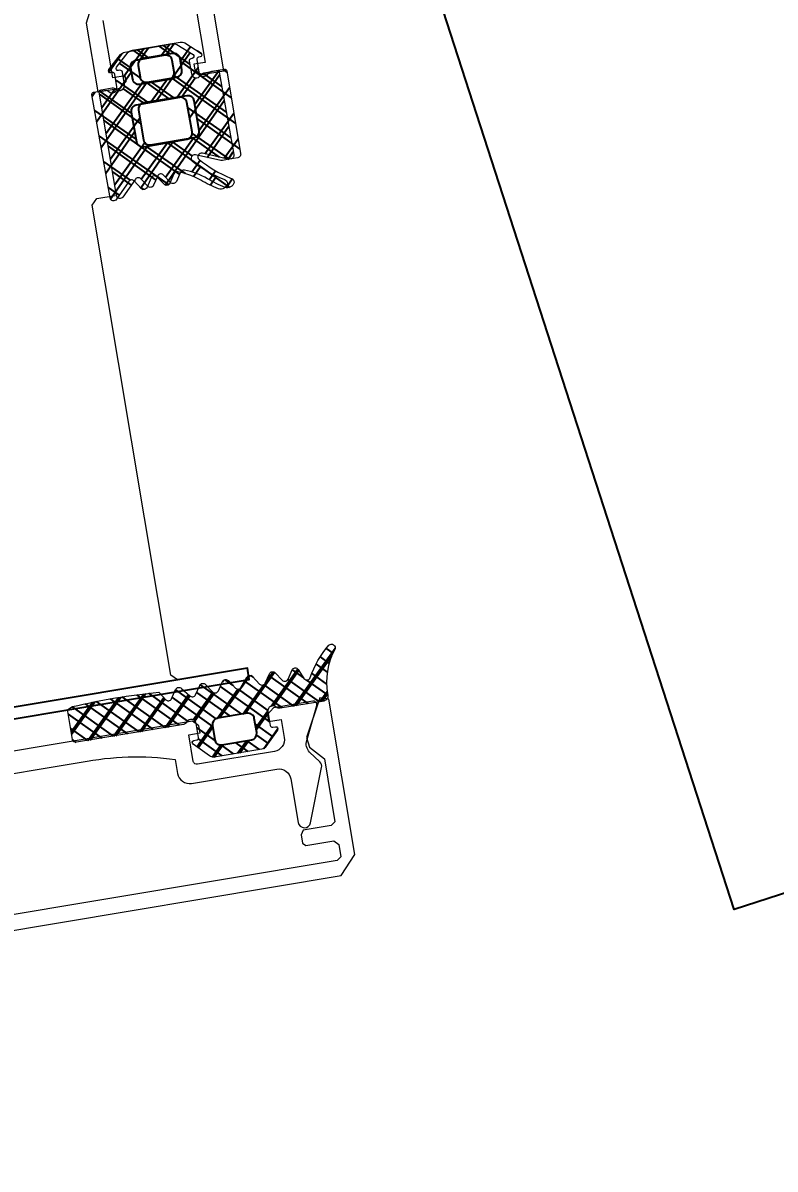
# Model space of a CAD drawing. Header units: millimetres. Extents: x -222892 to 671268, y 0 to 135099.
# Drawn here: x -59583.5 to -59518.9, y 106262.9 to 106361.4 of the extents above; entities that cross this region are included whole.
import ezdxf
from ezdxf import colors
from ezdxf.entities.mleader import LeaderData, LeaderLine
from ezdxf.math import Vec2, Vec3

# ---------------------------------------------------------------- set-up
doc = ezdxf.new("R2010")
doc.units = ezdxf.units.MM
for name, color, linetype in [('_TEXT', 7, 'Continuous'), ('АР_Колонны', 250, 'Continuous'), ('АР_новое окно', 155, 'Continuous'), ('АР_Сущ Несущая стена', 216, 'Continuous')]:
    doc.layers.add(name, color=color, linetype=linetype)
doc.layers.add('АР_Окна', color=4, linetype='Continuous', lineweight=5)
doc.styles.add('ISOCPEUR', font='isocpeur.ttf', dxfattribs={"width": 0.85})

# ---------------------------------------------------------------- blocks, each defined once
blk = doc.blocks.new('стойка витр.')
h = blk.add_hatch()
h.set_pattern_fill('ANSI37', scale=0.5, angle=-69.23283665521843)
h.set_pattern_definition([(335.7671633447816, (-69115.31625940584, 318510.9409690977), (0.6515825639889636, 1.447617495164233), []), (65.76716334478155, (-69115.31625940584, 318510.9409690977), (-1.447617495164233, 0.6515825639889636), [])])
edge = h.paths.add_edge_path()
edge.add_line((-7.614656875375658, -25.62993601259222), (-7.273265914729564, -26.53020796886267))
edge.add_arc((-7.672138333263274, -26.68151659366696), 0.4266069692434679, -30.765631391378577, 20.77378547182468, ccw=False)
edge.add_arc((-6.938850257283542, -27.11794408495156), 0.4267278803339729, 149.2463648056786, 290.7703475873838)
edge.add_line((-6.787522688187892, -27.51693863464607), (-5.761497533734655, -27.12786096686614))
edge.add_arc((-5.826270069284272, -26.95688741173914), 0.1828317202082013, 290.7489596719217, 380.7853669983573)
edge.add_line((-5.655337706935825, -26.89200624793739), (-5.698566115868744, -26.77800989551906))
edge.add_arc((-5.527559815348082, -26.71316091253391), 0.1828894349380834, 65.75635340077491, 200.7677215485159, ccw=False)
edge.add_line((-5.452462167653721, -26.54640093915077), (-3.994188920449233, -27.29736676610628))
edge.add_arc((-4.339684557994865, -27.83227055815794), 0.6367804192296694, 19.809448943918426, 57.14148607166612, ccw=False)
edge.add_line((-3.740585688123247, -27.61647007986176), (-2.270775810728082, -31.49246202532231))
edge.add_arc((-2.862326952422118, -31.72816639327794), 0.6367804192285443, -15.60715938413449, 21.72487774361298, ccw=False)
edge.add_line((-2.249025291763246, -31.89948590572749), (-2.842686385673005, -33.42856309223862))
edge.add_arc((-3.009474684396633, -33.35352837480535), 0.1828894349365558, 200.7666051236535, 335.7779732896313, ccw=False)
edge.add_line((-3.180482248484623, -33.41837402567035), (-3.223710657359334, -33.30437767335388))
edge.add_arc((-3.394684212462365, -33.36915020895407), 0.1828317202037067, 20.74895968940122, 110.7853670142414)
edge.add_line((-3.459565376309911, -33.19821784662781), (-4.485590530792251, -33.58729551440774))
edge.add_arc((-4.334307311281267, -33.98630688185023), 0.4267278803335083, 110.7639791032461, 252.2879618854569)
edge.add_arc((-4.593835025358378, -34.79921876089735), 0.4266069692128739, 20.760541213745626, 72.2999580801698, ccw=False)
edge.add_line((-4.194927641627146, -34.64800234186259), (-3.805871961842058, -35.67396951244882))
edge.add_arc((-3.976804324152614, -35.73885067632053), 0.1828317201976034, -69.25104032001241, 20.78536702306718, ccw=False)
edge.add_line((-3.912031788582681, -35.9098242314285), (-10.63804850899032, -38.46038830642647))
edge.add_arc((-10.76198657700206, -38.18099989774544), 0.3056444463879536, 200.8460379983515, 293.92230867425997, ccw=False)
edge.add_line((-11.04762355046114, -38.2897659172595), (-11.3069940036512, -37.6057878035499))
edge.add_arc((-11.02280217192234, -37.49789568213767), 0.3039830703908278, 175.7219656777917, 200.7890354028728, ccw=False)
edge.add_line((-11.32593828623067, -37.47521963119652), (-11.26283276302274, -35.23454482450325))
edge.add_arc((-11.5667631736687, -35.21197449929495), 0.3047673113958011, 355.7529257944983, 510.3971654946409)
edge.add_arc((-3.085478140807247, -39.81161386289363), 9.95296756819478, 151.493160172311, 169.5799937381118)
edge.add_arc((-13.27454869620142, -38.00608067109534), 0.4002801790508524, 282.30928711923883, 359.2250395672268, ccw=False)
edge.add_arc((-13.15914824141406, -37.79549114656839), 0.6024183835459826, 172.8865217206561, 267.13931994465963, ccw=False)
edge.add_arc((-2.924576102079248, -39.73891867786803), 11.01872594919693, 160.6453850739864, 169.4469810176308, ccw=False)
edge.add_arc((-19.07760885644255, -34.09585671602533), 6.091684827120307, 340.9199566399376, 360.7754221413588)
edge.add_arc((-13.29124725463213, -34.01305259408502), 0.3047655738143686, 359.9316076928689, 436.4302022680961)
edge.add_line((-13.21974018984474, -33.71679460741143), (-14.0766899229202, -33.52020163946145))
edge.add_arc((-14.00514734915965, -33.22393144415915), 0.3047857747414494, 145.1100748207506, 256.424251871352, ccw=False)
edge.add_line((-14.2551486332959, -33.04959347808472), (-13.74402617113083, -32.33421562775766))
edge.add_arc((-13.99402745527389, -32.1598776616858), 0.3047857747455562, 325.1100748218798, 436.4242518702226)
edge.add_line((-13.92248488150653, -31.86360746638093), (-14.7794566025841, -31.6669565144839))
edge.add_arc((-14.7079140287954, -31.37068631918638), 0.3047857747434108, 145.1100748199116, 256.4242518659954, ccw=False)
edge.add_line((-14.95791531293071, -31.19634835310717), (-14.44679285076563, -30.48097050278011))
edge.add_arc((-14.69684457899481, -30.30662212908397), 0.3048331054870662, 325.1138936033488, 425.7589859189499)
edge.add_line((-14.57168746687239, -30.0286672415823), (-16.28069433249766, -29.27720980550657))
edge.add_arc((-16.15556139849932, -28.99925320327871), 0.3048247429148342, 110.79403674408451, 245.7632621299588, ccw=False)
edge.add_line((-16.26377712844987, -28.71428394233226), (-7.850470401957864, -25.52388481301023))
edge.add_arc((-7.785589238115906, -25.69481717533219), 0.1828317201977073, 20.785366643697614, 110.7853670130821, ccw=False)
edge = h.paths.add_edge_path(flags=16)
edge.add_line((-3.343847721320344, -31.0696095920357), (-4.256775251385989, -28.66215553430811))
edge.add_arc((-4.763091039367282, -28.8541548874382), 0.5414973949720253, 20.7671633452251, 110.7671633452251)
edge.add_line((-4.955090392497368, -28.34783909945691), (-5.880512773175724, -28.69876731990371))
edge.add_arc((-5.68851342006019, -29.20508310789228), 0.5414973949736688, 110.7671633435124, 200.7671633435124)
edge.add_line((-6.194829208048759, -29.39708246100781), (-5.281901677954011, -31.8045365187354))
edge.add_arc((-4.775585889972717, -31.61253716560532), 0.5414973949720253, 200.7671633452251, 290.7671633452251)
edge.add_line((-4.583586536842631, -32.11885295358661), (-3.658164156164275, -31.76792473313981))
edge.add_arc((-3.850163509294362, -31.26160894516579), 0.541497394965222, 290.7671633454981, 380.7671633454981)
edge = h.paths.add_edge_path(flags=16)
edge.add_line((-6.665125275787432, -32.97088079506648), (-8.003619441966293, -29.4411776089255))
edge.add_arc((-8.509935229947587, -29.63317696205559), 0.5414973949720253, 20.7671633452251, 110.7671633452251)
edge.add_line((-8.701934583077673, -29.12686117407429), (-11.1093675273587, -30.03978069775621))
edge.add_arc((-10.91736817424317, -30.54609648574478), 0.5414973949736688, 110.7671633435124, 200.7671633435124)
edge.add_line((-11.42368396223173, -30.73809583886032), (-10.08518979602377, -34.2677990250013))
edge.add_arc((-9.578874008042476, -34.07579967187121), 0.5414973949720253, 200.7671633452251, 290.7671633452251)
edge.add_line((-9.38687465491239, -34.5821154598525), (-6.979441710631363, -33.66919593617058))
edge.add_arc((-7.171441063761449, -33.16288014819656), 0.541497394965222, 290.7671633454981, 380.7671633454981)
h = blk.add_hatch()
h.set_pattern_fill('ANSI37', scale=0.5, angle=-69.23283665521843)
h.set_pattern_definition([(335.7671633447816, (-69115.91679156918, 318510.7132420751), (0.6515825639889636, 1.447617495164233), []), (65.76716334478155, (-69115.91679156918, 318510.7132420751), (-1.447617495164233, 0.6515825639889636), [])])
edge = h.paths.add_edge_path()
edge.add_arc((-61.4231846681505, -46.18171078326122), 0.5487303657935584, 155.7657062155241, 200.7671633447816)
edge.add_line((-61.92355794899049, -45.95647403381008), (-61.2158101547102, -44.38418138318229))
edge.add_arc((-61.04906058835331, -44.45924160668073), 0.1828645893715156, 20.76716334478156, 155.7657062155241)
edge.add_line((-60.87807688978501, -44.39440310015198), (-60.79158864807687, -44.62247867199039))
edge.add_arc((-60.62063568932354, -44.55765182228788), 0.1828317201998032, 200.7671633447816, 290.7671633447816)
edge.add_line((-60.55580883962102, -44.72860478100483), (-59.41573388126562, -44.29627843504568))
edge.add_arc((-59.56703588945675, -43.89728440591716), 0.4267183308264255, -69.23283665521843, 72.29363907948373)
edge.add_arc((-59.30747769982554, -43.08429274379887), 0.4267017864716978, 200.7671633447816, 252.293639079486)
edge.add_line((-59.70645626049372, -43.23558888620755), (-63.00984306025202, -34.52432573194528))
edge.add_arc((-62.72490235927398, -34.41627373836673), 0.3047399585219917, 110.7671633447816, 200.7671633447816)
edge.add_line((-62.83295435277978, -34.13133303751965), (-60.55276270053582, -33.26666451912024))
edge.add_arc((-60.44481104638544, -33.55134061801073), 0.3044569814295733, 76.40287424864536, 110.7671633447816)
edge.add_line((-60.3732352333609, -33.25541671472456), (-60.07017099490622, -33.59351893464918))
edge.add_arc((-108.2133039044274, -55.86215009907028), 53.04387976268197, 16.71140087810911, 24.82292581145404)
edge.add_line((-57.40971669906867, -40.60932389061054), (-57.92081016927841, -41.32469074693654))
edge.add_arc((-57.67080742027611, -41.49902445886983), 0.304784542952794, 145.110888314415, 256.4234383751481)
edge.add_line((-57.74235391136608, -41.79529244099831), (-56.88543317024596, -41.99189640294935))
edge.add_arc((-56.95697966133594, -42.28816438507783), 0.304784542952794, -34.8891116855724, 76.4234383751481)
edge.add_line((-56.70697691233363, -42.46249809701112), (-57.17481998566655, -43.29191928954242))
edge.add_arc((-56.92481723669334, -43.46625300146843), 0.304784542952794, 145.1108883144276, 256.4234383751481)
edge.add_line((-56.99636372778332, -43.76252098359691), (-56.1394429866632, -43.95912494554796))
edge.add_arc((-56.21098947775317, -44.25539292764006), 0.3047845429175452, -34.88911168634446, 76.4234383742182)
edge.add_line((-55.96098672877997, -44.42972663955879), (-56.47208019898972, -45.14509349588479))
edge.add_arc((-56.22207744998741, -45.31942720781808), 0.304784542952794, 145.110888314415, 256.4234383752311)
edge.add_line((-56.29362394107739, -45.61569518994656), (-55.43668121195515, -45.81235713578644))
edge.add_arc((-55.50822770304512, -46.10862511790765), 0.3047845429466369, -34.88911168643649, 76.42343837776687)
edge.add_line((-55.25822495407192, -46.28295882984094), (-55.76931842428166, -46.99832568616694))
edge.add_arc((-55.51931567527936, -47.17265939811477), 0.3047845429466368, 145.1108883110316, 256.4234383751786)
edge.add_line((-55.59086216636933, -47.46892738023598), (-54.69071301640361, -47.77952769444528))
edge.add_arc((-54.76225950749358, -48.07579567657376), 0.304784542952794, -34.88911168566796, 76.42343837513553)
edge.add_line((-54.51225675849128, -48.25012938850705), (-55.0233282406989, -48.96555422872189))
edge.add_arc((-54.7733254917257, -49.13988794066245), 0.3047845429466368, 145.1108883109486, 256.4234383751578)
edge.add_line((-54.84487198281568, -49.43615592278366), (-53.98795124169555, -49.6327598847347))
edge.add_arc((-54.05949773284374, -49.92902786688501), 0.3047845429818857, -34.88911169317796, 76.42343837111807)
edge.add_line((-53.80949498384143, -50.10336157886923), (-54.32058845405118, -50.81872843519523))
edge.add_arc((-54.07058570504887, -50.99306214712851), 0.3047845429527939, 145.110888314415, 256.4234383750821)
edge.add_line((-54.14213219613885, -51.289330129257), (-53.29055360303028, -51.47184183257195))
edge.add_arc((-53.362076024001, -51.76811134383752), 0.3047803799531579, -43.67508993618791, 76.42790436632716)
edge.add_line((-53.141638296569, -51.97858292939782), (-53.80995652789716, -52.62318184232572))
edge.add_arc((-53.58948976171087, -52.83365406201483), 0.304801821276656, 136.3285933989482, 262.747126980386)
edge.add_arc((-54.63612651554286, -61.05759711530845), 7.985474883734515, 59.5860415328172, 82.74712698038475)
edge.add_arc((-50.74783774605021, -54.43386708250182), 0.3048115604497932, 253.2910110232634, 419.5860415328165)
edge.add_arc((-52.57053616183111, -60.50577614369104), 6.03477116777137, 73.29101102326332, 110.7671633447816)
edge.add_line((-54.71029190413537, -54.86308986830409), (-54.82445022999309, -54.90637969896488))
edge.add_arc((-54.97574411131791, -54.50740710097307), 0.4266954176128115, 200.7671633447816, 290.7671633447816)
edge.add_line((-55.37471671431558, -54.65870098416781), (-56.71485841512913, -51.12465313347639))
edge.add_arc((-56.31587985443184, -50.97335699107498), 0.4267017864716978, 149.2366398299847, 200.7671633447816)
edge.add_arc((-57.04912318740389, -50.53689152278093), 0.4266140358978636, -30.76336017001563, 40.01429570365114)
edge.add_arc((-57.04924751253566, -50.53686138928606), 0.4266898917694475, 40.00046259028549, 110.7671633447816)
edge.add_line((-57.20053943697712, -50.13789395169442), (-58.34061702035251, -50.57022129308461))
edge.add_arc((-58.27579017065, -50.74117425180884), 0.1828317201998032, 110.7671633447816, 200.7671633447816)
edge.add_line((-58.44674312937423, -50.80600110151136), (-58.36025488766609, -51.03407667334977))
edge.add_arc((-58.5312385862635, -51.09891517987853), 0.1828645893715156, 245.768620474039, 380.7671633447816)
edge.add_line((-58.60629032819998, -51.26566856380668), (-60.17861897521652, -50.55800074261788))
edge.add_arc((-59.95340767674497, -50.05761600615369), 0.5487303657759914, 200.7671633447816, 245.768620474038)
edge.add_line((-60.46648650063435, -50.25217996134597), (-61.93626349206897, -46.37627473846078))
edge = h.paths.add_edge_path(flags=16)
edge.add_arc((-59.3589242202288, -49.0410722918532), 0.5414973949664272, 200.7671633447816, 290.7671633447816)
edge.add_line((-60.77816753828665, -46.82561758724478), (-59.8652400081919, -49.23307164497237))
edge.add_arc((-60.27185175029445, -46.63361823412561), 0.5414973949664272, 110.7671633447816, 200.7671633447816)
edge.add_line((-59.31039323387085, -45.68990118378861), (-60.46385110344272, -46.12730244614795))
edge.add_arc((-59.11839388072258, -46.19621697176626), 0.5414973949664272, 20.76716334478156, 110.7671633447816)
edge.add_line((-57.69915056266473, -48.4116716763674), (-58.61207809275948, -46.00421761863981))
edge.add_arc((-58.20546635065693, -48.60367102949385), 0.5414973949664272, -69.23283665521843, 20.76716334478156)
edge.add_line((-59.16692486710963, -49.54738807983085), (-58.01346699753776, -49.10998681747151))
at = {"lineweight": 0, "ltscale": 100, "transparency": 33554687}
for points in [[(-0.902061547501944, -23.41060979175381), (-2.258247086545452, -23.27287612311193), (-7.844300284108613, -25.39115610946465), (-7.152623754285742, -27.21515572990756), (-6.480474312818842, -27.61228183979256), (-6.024430919787847, -27.43934621633525), (-6.413508587575052, -26.41332106186019), (-1.739484192192322, -24.64089033441996)], [(1.113700732850702, -32.16493950470613), (-3.560323662532028, -33.93737023214635), (-3.906150933442404, -33.02539941386931), (-4.3621943264734, -33.19833503732661), (-4.645266100153094, -33.82723408192396), (-3.953589570330223, -35.65123370236688), (88.61521743849153, -0.5483364844694734)], [(-91.4479567084054, -1.960141251613095), (-69.79711318280897, -59.05493725829001), (-67.79633972485317, -59.86096016635565), (-55.14222276612418, -55.06240889040782), (-55.17360051473952, -54.29197395897063), (-58.74284135404741, -53.81994964957266), (-59.49761640312499, -54.23655585793313), (-60.24856024209294, -55.69488708899735), (-65.37859903858043, -57.64024244590109), (-65.73629895772319, -57.38465222291416), (-66.6008891230158, -55.10466719327087), (-67.02936398953898, -55.00637070929224), (-67.71337109521846, -55.26575215648336), (-67.85490698204376, -55.58020167878567), (-66.99031681675115, -57.86018670842168), (-67.20262765098596, -58.33192996972502), (-68.22862381348386, -58.72099664351117), (-68.58632373265573, -58.46540642052423), (-90.15068845250062, -1.598661102303595)], [(-56.0608929025766, -41.98018508909445), (-55.7778211288678, -41.3512860444971), (-17.47126860445132, -26.8251079561378), (-16.84236955983215, -27.10817972981749), (-16.28037825660431, -28.59019029343472)]]:
    blk.add_lwpolyline(points, dxfattribs=at)
blk.add_lwpolyline([(-68.06674346281216, -26.13747383952432), (-64.60831683766446, -35.257587909633, -0.08279896819570452), (-62.79196445917478, -43.13942544953898), (-63.93198596592993, -43.57173152618634, 0.4143260923033303), (-64.53356650879141, -44.90831919242919), (-61.89652362803463, -51.86238660132221, -0.4143260923197836), (-62.49810417322442, -53.19897426147509), (-66.03213605380733, -54.539109906269, 0.8270430078467679), (-65.84594417811604, -55.60071914693981), (-61.02268547978019, -55.59720897083025, 0.2496293600316565), (-60.5639567229955, -55.36182965500484), (-59.91132736596046, -54.3320132763838, -0.2673491356416615), (-58.97583718542592, -53.89078178507043), (-55.8782996214868, -54.15051325823879, 0.5512236456822476), (-55.5684323037276, -53.73866745794658), (-56.77889371593483, -50.54659564225585), (-57.45105016132584, -50.14953851031169), (-58.02103192274808, -50.36568055463431), (-57.63195425496087, -51.39170570910937), (-59.11396481856355, -51.95369701235177, -0.4143260923197838), (-60.45053247085889, -51.35207201584126), (-62.82818291042349, -45.08204070453939, -0.414362099391309), (-62.65124893639586, -44.68894855178223), (-60.48523126714281, -43.867575801356), (-60.13938200823031, -44.77960460352188), (-59.56940024680807, -44.56346255919925), (-59.28629948117305, -43.93455252060812), (-73.55412178576807, -6.30930235532287)], format="xyb", dxfattribs=at)
blk.add_lwpolyline([(-72.91737339223619, -0.2793946658493951), (-54.81141330953687, -48.02608389785019), (-53.89938450735644, -47.68023463893769), (-72.00534459005576, 0.06645459306309931)], close=True)
at = {"color": 7, "lineweight": 0, "ltscale": 100, "transparency": 33554687}
for points in [[(-7.614656875375658, -25.62993601259222), (-7.273265914729564, -26.53020796886267, -0.2287523810762611), (-7.305569090007339, -26.89973780277796, 0.7101639231358212), (-6.787522688187892, -27.51693863464607), (-5.761497533734655, -27.12786096686614, 0.4143996870914876), (-5.655337706935825, -26.89200624793739), (-5.698566115868744, -26.77800989551906, -0.6682503890445888), (-5.452462167653721, -26.54640093915077), (-3.994188920449233, -27.29736676610628, -0.1643479059441302), (-3.740585688123247, -27.61647007986176), (-2.270775810728082, -31.49246202532231, -0.1643479059441302), (-2.249025291763246, -31.89948590572749), (-2.842686385673005, -33.42856309223862, -0.6682503891596868), (-3.180482248484623, -33.41837402567035), (-3.223710657359334, -33.30437767335388, 0.4143996870833266), (-3.459565376309911, -33.19821784662781), (-4.485590530792251, -33.58729551440774, 0.7101639231391418), (-4.464132105349563, -34.39280682858953, -0.2287523810910513), (-4.194927641627146, -34.64800234186259), (-3.805871961842058, -35.67396951244882, -0.4143996871765861), (-3.912031788582681, -35.9098242314285), (-10.63804850899032, -38.46038830642647, -0.4300281847644905), (-11.04762355046114, -38.2897659172595), (-11.3069940036512, -37.6057878035499, -0.1098139781175365), (-11.32593828623067, -37.47521963119652), (-11.26283276302274, -35.23454482450325, 0.8000358277039689), (-11.83174935798161, -35.06142405519495, 0.07908294790216032), (-12.87430513065192, -38.01149454006372, -0.3488032577412263), (-13.18921346374555, -38.39715882165183, -0.4361245879823007), (-13.75692971088574, -37.72089072036033, -0.03842309887939363), (-13.32058396766661, -36.08715992321959, 0.08685322061285544), (-12.98648189794039, -34.01341638380836, 0.3467629046601076), (-13.21974018984474, -33.71679460741143), (-14.0766899229202, -33.52020163946145, -0.5278770357902526), (-14.2551486332959, -33.04959347808472), (-13.74402617113083, -32.33421562775766, 0.5278770357776507), (-13.92248488150653, -31.86360746638093), (-14.7794566025841, -31.6669565144839, -0.5278770357650493), (-14.95791531293071, -31.19634835310717), (-14.44679285076563, -30.48097050278011, 0.4697389635461835), (-14.57168746687239, -30.0286672415823), (-16.28069433249766, -29.27720980550657, -0.667984424932516), (-16.26377712844987, -28.71428394233226), (-7.850470401957864, -25.52388481301023, -0.4142135642613711)], [(-53.29055360303028, -51.47184183257923, -0.5779496213016146), (-53.141638296569, -51.97858292939782), (-53.80995652789716, -52.62318184232572, 0.615333828900983), (-53.62795459362678, -53.13601908472629, -0.1014034095220688), (-50.59355139863328, -54.17098724229436, -0.8870851218243345), (-50.83548992767464, -54.72580403192842, 0.1649969122064492), (-54.71037595931557, -54.86312174275372), (-54.82437231158838, -54.90635015161388, -0.4143043114941015), (-55.37473404189222, -54.65865529014263), (-56.71485869266326, -51.12465240150777, -0.2286961432583318), (-56.6825516007957, -50.75512261017138, 0.3190489133936659), (-56.72238630641368, -50.26258777469775, 0.3190018552396916), (-57.20057019143132, -50.1379056140504), (-58.34056270623114, -50.57020069668943, 0.4143996870833266), (-58.44672253300087, -50.80605541561818), (-58.36026571528055, -51.03404812018562, -0.6683385997492722), (-58.60634048073553, -51.26564599134144), (-60.17864607612137, -50.55798854513705, -0.1988829373258806), (-60.46647005763953, -50.25222332264093), (-61.93627993503469, -46.37623137718037, -0.1988829373551211), (-61.92357014780282, -45.95650113405281), (-61.21583272970747, -44.38423153456097, -0.6683385997492723), (-60.87806606217055, -44.39443165331613), (-60.79160924445023, -44.62242435788357, 0.4143996870833266), (-60.55575452549965, -44.72858418460964), (-59.41576201069984, -44.29628910197061, 0.7102015621310012), (-59.43724861560622, -43.49078250258754, -0.2286961432583318), (-59.70645598293049, -43.23558961817616), (-63.00981577733182, -34.52439767894975, -0.414362099440266), (-62.83288180333329, -34.13130552614166), (-60.55286778177833, -33.26670436685527, -0.1511707915363169), (-60.3732352333609, -33.25541671472456), (-60.07017099493532, -33.59351893464918, -0.03540799054371244), (-57.40971669906867, -40.60932389061054), (-57.92081016927841, -41.32469074693654, 0.527867958552825), (-57.74235391136608, -41.79529244099831), (-56.88543317024596, -41.99189640294935, -0.5278679585528249), (-56.70697691233363, -42.46249809701112), (-57.17481998566655, -43.29191928953514, 0.527867958552825), (-56.99636372778332, -43.76252098359691), (-56.1394429866632, -43.95912494554796, -0.5278679585528249), (-55.96098672877997, -44.42972663955879), (-56.47208019898972, -45.14509349588479, 0.527867958552825), (-56.29362394107739, -45.61569518994656), (-55.43668121195515, -45.81235713578644, -0.5278679585717272), (-55.25822495407192, -46.28295882984094), (-55.76931842428166, -46.99832568616694, 0.5278679585717273), (-55.59086216636933, -47.46892738023598), (-54.69071301640361, -47.77952769444528, -0.5278679585528249), (-54.51225675849128, -48.25012938850705), (-55.02332824072801, -48.96555422872189, 0.5278679585717273), (-54.84487198281568, -49.43615592278366), (-53.98795124169555, -49.6327598847347, -0.5278679585717272), (-53.80949498384143, -50.10336157886923), (-54.32058845405118, -50.81872843519523, 0.5278679585528251), (-54.14213219613885, -51.289330129257)]]:
    blk.add_lwpolyline(points, format="xyb", close=True, dxfattribs=at)
at = {"color": 7}
for points in [[(-3.343847721320344, -31.0696095920357), (-4.256775251385989, -28.66215553430811, 0.414213562373095), (-4.955090392497368, -28.34783909945691), (-5.880512773175724, -28.69876731990371, 0.414213562373095), (-6.194829208048759, -29.39708246100781), (-5.281901677954011, -31.8045365187354, 0.414213562373095), (-4.583586536842631, -32.11885295358661), (-3.658164156164275, -31.76792473313981, 0.414213562373095)], [(-6.665125275787432, -32.97088079506648), (-8.003619441966293, -29.4411776089255, 0.414213562373095), (-8.701934583077673, -29.12686117407429), (-11.1093675273587, -30.03978069775621, 0.414213562373095), (-11.42368396223173, -30.73809583886032), (-10.08518979602377, -34.2677990250013, 0.414213562373095), (-9.38687465491239, -34.5821154598525), (-6.979441710631363, -33.66919593617058, 0.414213562373095)], [(-57.69915056266473, -48.4116716763674), (-58.61207809275948, -46.00421761863981, 0.414213562373095), (-59.31039323387085, -45.68990118378861), (-60.46385110341362, -46.12730244614795, 0.414213562373095), (-60.77816753828665, -46.82561758724478), (-59.8652400081919, -49.23307164497237, 0.414213562373095), (-59.16692486710963, -49.54738807983085), (-58.01346699753776, -49.10998681747151, 0.414213562373095)]]:
    blk.add_lwpolyline(points, format="xyb", close=True, dxfattribs=at)
blk = doc.blocks.new('A$Cec9b444d')
at = {"layer": 'АР_новое окно'}
h = blk.add_hatch(dxfattribs=at)
h.set_pattern_fill('ANSI37', color=256, scale=0.4999999999999999, angle=10.05056813833426)
h.set_pattern_definition([(55.05056813833427, (-326122.8129313441, -14901.22690749416), (-1.301206999702888, 0.9094045271078259), []), (145.0505681383342, (-326122.8129313441, -14901.22690749416), (-0.9094045271078259, -1.301206999702888), [])])
edge = h.paths.add_edge_path()
edge.add_line((-291.184246579742, -6231.09580095099), (-290.2361942228681, -6230.927770859246))
edge.add_arc((-290.1616953849012, -6231.347822557668), 0.426606969241686, 48.5177734010004, 100.05719026415738, ccw=False)
edge.add_arc((-289.5965238278929, -6230.70847799585), 0.4267278803675899, 228.5297695967575, 370.0537523785326)
edge.add_line((-289.1763486056517, -6230.63398325444), (-289.3678497400271, -6229.553503562506))
edge.add_arc((-289.5478858732235, -6229.585353658956), 0.1828317201695794, 10.03236445563043, 100.0687717823208)
edge.add_line((-289.5798503631852, -6229.405337800539), (-289.6998968778318, -6229.426614501912))
edge.add_arc((-289.7318159993891, -6229.246531978911), 0.1828894349366596, 145.0397581948304, 280.0511263426765, ccw=False)
edge.add_line((-289.8817030098713, -6229.14173489164), (-288.8726671154632, -6227.848538425342))
edge.add_arc((-288.4113379245958, -6228.287474274846), 0.6367804192393554, 99.09285373572408, 136.4248908634856, ccw=False)
edge.add_line((-288.5119714608447, -6227.658695940528), (-284.4302678446539, -6226.935266450608))
edge.add_arc((-284.3086740537177, -6227.560329849132), 0.6367804191158737, 63.6762454084344, 101.00828253619551, ccw=False)
edge.add_line((-284.0262983411281, -6226.989581866999), (-282.6342818226407, -6227.857222662014))
edge.add_arc((-282.7390223443655, -6228.00714920576), 0.182889434934156, -79.9499900886305, 55.06137807725878, ccw=False)
edge.add_line((-282.7071067317949, -6228.187232350682), (-282.8271532463245, -6228.208509052028))
edge.add_arc((-282.7953031497765, -6228.388545185235), 0.1828317201971975, 100.0323644854315, 190.0687718102978)
edge.add_line((-282.9753190082055, -6228.420509675289), (-282.783817873947, -6229.50098936725))
edge.add_arc((-282.3636343741736, -6229.426541329195), 0.4267278803314715, 190.0473838963592, 331.5713666785393)
edge.add_arc((-281.6131600016768, -6229.832704564456), 0.4266069692041961, 100.0439460092876, 151.5833628756739, ccw=False)
edge.add_line((-281.6875617402384, -6229.41263565645), (-280.6071431094737, -6229.221145344471))
edge.add_arc((-280.5751786194105, -6229.401161202894), 0.1828317201938546, 10.032364470210211, 100.06877181322972, ccw=False)
edge.add_line((-280.3951424861983, -6229.369311106395), (-279.1397738183695, -6236.452299708084))
edge.add_arc((-279.4373358419047, -6236.522123556215), 0.3056444464048593, -79.87055721435217, 13.205713461535083, ccw=False)
edge.add_line((-279.3835813544481, -6236.82300390236), (-280.1038604415081, -6236.950664110349))
edge.add_arc((-280.157024998431, -6236.65136620363), 0.3039830703820142, 255.0053704727605, 280.07244019783377, ccw=False)
edge.add_line((-280.2356740838944, -6236.944998675327), (-282.4255346849139, -6236.466337579683))
edge.add_arc((-282.5042275890164, -6236.760770154222), 0.3047673114130485, 75.03633058297463, 229.6805702831477)
edge.add_arc((-276.4077053979861, -6229.282715911451), 9.952967568198378, 230.7765649659899, 248.8633985317905)
edge.add_arc((-280.076418271278, -6238.958337583618), 0.4002801790495531, 1.5926919115601095, 78.50844435961142, ccw=False)
edge.add_arc((-280.26187604489, -6238.805790453231), 0.602418383509569, 252.16992651632052, 346.4227247404105, ccw=False)
edge.add_arc((-276.4492127753824, -6229.111102410975), 11.01872594909321, 239.928789866874, 248.73038581051838, ccw=False)
edge.add_arc((-284.9975300000889, -6243.933075562235), 6.091684827287475, 60.2033614342255, 80.05882693564811)
edge.add_arc((-284.0029089775501, -6238.232236489481), 0.3047655737738758, 79.21501248924702, 155.7136070644834)
edge.add_line((-284.2807030969245, -6238.10688704912), (-284.6332181247195, -6238.912334002861))
edge.add_arc((-284.9110176368613, -6238.786947402611), 0.3047857747147677, 224.3934796144052, 335.7076566649324, ccw=False)
edge.add_line((-285.1288030126521, -6239.000170052816), (-285.7366601010925, -6238.364936709722))
edge.add_arc((-285.9544454768771, -6238.578159359941), 0.3047857747206354, 44.39347961716729, 155.7076566654248)
edge.add_line((-286.2322449890253, -6238.452772759691), (-286.58482107809, -6239.25823053574))
edge.add_arc((-286.8626205902868, -6239.132843935428), 0.3047857747903112, 224.3934796124774, 335.70765665858664, ccw=False)
edge.add_line((-287.0804059661387, -6239.346066585678), (-287.6882630544627, -6238.710833242587))
edge.add_arc((-287.9060680365067, -6238.924103521793), 0.3048331054787384, 44.39729839758095, 145.0423907131778)
edge.add_line((-288.1559019901235, -6238.749443229179), (-289.2120451399958, -6240.288908848183))
edge.add_arc((-289.4618852743621, -6240.114271993154), 0.3048247428846893, 190.0774415372649, 325.04666692299054, ccw=False)
edge.add_line((-289.7620072265191, -6240.167609950633), (-291.3322979493522, -6231.307781299661))
edge.add_arc((-291.1522820908948, -6231.275816809653), 0.1828317202171627, 100.06877142487542, 190.068771794148, ccw=False)
edge = h.paths.add_edge_path(flags=16)
edge.add_line((-285.0452843225394, -6227.910992968423), (-287.5805099038823, -6228.360329108795))
edge.add_arc((-287.4860092502923, -6228.893516744861), 0.5414973949915248, 100.050568135943, 190.0505681358992)
edge.add_line((-288.0191968863579, -6228.98801739845), (-287.8464726261918, -6229.962554995745))
edge.add_arc((-287.3132849901931, -6229.86805434219), 0.5414973949190783, 190.0505681335328, 280.0505681335317)
edge.add_line((-287.2187843366382, -6230.401241978188), (-284.6835587552951, -6229.951905837802))
edge.add_arc((-284.7780594088846, -6229.418718201737), 0.5414973949905499, 280.0505681359124, 370.0505681359086)
edge.add_line((-284.2448717728196, -6229.324217548147), (-284.417596032869, -6228.34967995084))
edge.add_arc((-284.950783668913, -6228.444180604467), 0.5414973949762264, 10.05056814018203, 100.0505681401482)
edge = h.paths.add_edge_path(flags=16)
edge.add_line((-283.7947688196022, -6231.527887735775), (-287.5118049903844, -6232.186684609274))
edge.add_arc((-287.4173043367358, -6232.719872245282), 0.541497394944448, 100.0505681431297, 190.0505681431248)
edge.add_line((-287.9504919727436, -6232.814372898931), (-287.5011597731101, -6235.349576246243))
edge.add_arc((-286.9679721370518, -6235.255075592632), 0.5414973949875769, 190.0505681383077, 280.0505681383565)
edge.add_line((-286.8734714834402, -6235.78826322869), (-283.1564353126575, -6235.129466355162))
edge.add_arc((-283.2509359663061, -6234.596278719154), 0.541497394944448, 280.0505681431297, 370.0505681431248)
edge.add_line((-282.7177483302984, -6234.501778065505), (-283.1670805299319, -6231.966574718193))
edge.add_arc((-283.7002681659758, -6232.061075371819), 0.5414973949761704, 10.05056814018308, 100.0505681401482)
h = blk.add_hatch(dxfattribs=at)
h.set_pattern_fill('ANSI37', color=256, scale=0.4999999999999999, angle=9.490611965786055)
h.set_pattern_definition([(54.49061196578607, (-326191.2379196586, -11716.90260109134), (-1.292257318365059, 0.9220776936527342), []), (144.490611965786, (-326191.2379196586, -11716.90260109134), (-0.9220776936527342, -1.292257318365059), [])])
edge = h.paths.add_edge_path()
edge.add_arc((-280.9100342862513, -6287.668128247292), 0.5487303657935582, 234.4891548365287, 279.4906119657861)
edge.add_line((-281.2287681841401, -6288.114797829681), (-282.6323109561722, -6287.113259609453))
edge.add_arc((-282.5260927761145, -6286.964406818904), 0.1828645893715156, 99.49061196578606, 234.4891548365287)
edge.add_line((-282.5562445861169, -6286.784045167055), (-282.3156597395935, -6286.743825594267))
edge.add_arc((-282.3458061288699, -6286.563496368227), 0.1828317201998032, 279.4906119657861, 369.4906119657861)
edge.add_line((-282.1654769028889, -6286.533349978978), (-282.3665213523613, -6285.330745260285))
edge.add_arc((-282.7873990311565, -6285.401105138263), 0.4267183308264254, 9.490611965786055, 151.0170877004882)
edge.add_arc((-283.5339404452677, -6284.987581482905), 0.4267017864716977, 279.4906119657861, 331.0170877004905)
edge.add_line((-283.4635832949847, -6285.40844284488), (-292.6526336274337, -6286.944614736238))
edge.add_arc((-292.7028809782227, -6286.64404587537), 0.3047399585219916, 189.490611965786, 279.4906119657861)
edge.add_line((-293.0034498389724, -6286.694293226119), (-293.4055460977576, -6284.289039764131))
edge.add_arc((-293.1052563515784, -6284.238839074121), 0.3044569814295732, 155.1263228696498, 189.490611965786)
edge.add_line((-293.3814710969017, -6284.110778666555), (-292.9906333809314, -6283.879679286314))
edge.add_arc((-280.5660428703198, -6335.447913024933), 53.04387976268196, 95.4348494991136, 103.5463744324585)
edge.add_line((-285.5900321454835, -6282.642489893961), (-284.9884172852956, -6283.283602859381))
edge.add_arc((-284.7685623869621, -6283.072516523165), 0.3047845429527939, 223.8343369354195, 335.1468869961526)
edge.add_line((-284.4920044715976, -6283.200615457697), (-284.131629594785, -6282.398682653422))
edge.add_arc((-283.8550716793042, -6282.526781587957), 0.3047845429527939, 43.8343369354321, 155.1468869961526)
edge.add_line((-283.6352167810871, -6282.31569525174), (-282.9132920396392, -6282.936695512214))
edge.add_arc((-282.6934371413066, -6282.725609176027), 0.3047845429527939, 223.834336935432, 335.1468869961526)
edge.add_line((-282.4168792258258, -6282.853708110563), (-282.0565043490132, -6282.051775306288))
edge.add_arc((-281.7799464336487, -6282.179874240819), 0.3047845429175451, 43.83433693466002, 155.1468869952226)
edge.add_line((-281.5600915354324, -6281.968787904631), (-280.9584766752445, -6282.609900870051))
edge.add_arc((-280.7386217769107, -6282.398814533821), 0.3047845429527939, 223.8343369354195, 335.1468869962356)
edge.add_line((-280.4620638615467, -6282.526913468367), (-280.1016278206142, -6281.72497043902))
edge.add_arc((-279.8250699051333, -6281.853069373555), 0.3047845429466368, 43.83433693456801, 155.1468869987714)
edge.add_line((-279.605215006917, -6281.641983037367), (-279.0036001467291, -6282.283096002787))
edge.add_arc((-278.7837452483953, -6282.072009666557), 0.3047845429466367, 223.834336932036, 335.1468869961831)
edge.add_line((-278.5071873330309, -6282.200108601088), (-278.0265637390789, -6281.378073316969))
edge.add_arc((-277.7500058235985, -6281.506172251519), 0.3047845429527939, 43.83433693533654, 155.14688699614)
edge.add_line((-277.5301509253816, -6281.295085915301), (-276.9284749010737, -6281.936188655648))
edge.add_arc((-276.7086200027406, -6281.725102319449), 0.3047845429466367, 223.834336931953, 335.1468869961624)
edge.add_line((-276.4320620873762, -6281.853201253979), (-276.0716872105636, -6281.051268449703))
edge.add_arc((-275.7951292950847, -6281.179367384312), 0.3047845429818856, 43.83433692782654, 155.1468869921225)
edge.add_line((-275.5752743967514, -6280.968281048098), (-274.9736595365634, -6281.609394013518))
edge.add_arc((-274.7538046383464, -6281.3983076773), 0.3047845429527938, 223.8343369354195, 335.1468869960866)
edge.add_line((-274.4772467228655, -6281.526406611834), (-274.1317366797128, -6280.726957156195))
edge.add_arc((-273.8551725578023, -6280.855032784297), 0.3047803799531578, 35.04835868481658, 155.1513529873316)
edge.add_line((-273.6056587223328, -6280.680007283544), (-273.1041900993667, -6281.461471445919))
edge.add_arc((-272.8546699636743, -6281.286417591007), 0.3048018212766559, 215.0520420199527, 341.4705756013906)
edge.add_arc((-264.994156415641, -6283.920998126961), 7.985474883734513, 138.3094901538217, 161.4705756013892)
edge.add_arc((-270.7296791345476, -6278.812537669664), 0.3048115604497931, 332.014459644268, 498.3094901538209)
edge.add_arc((-265.1314088911452, -6281.787378748534), 6.034771167771368, 152.0144596442678, 189.490611965786)
edge.add_line((-271.0835799227272, -6282.782428019148), (-271.0634488799628, -6282.902847593621))
edge.add_arc((-271.4843039520993, -6282.973203692367), 0.4266954176128114, 279.4906119657861, 369.4906119657861)
edge.add_line((-271.4139478525538, -6283.394058769897), (-275.1418278398508, -6284.0172640244))
edge.add_arc((-275.2121849901331, -6283.596402662396), 0.4267017864716977, 227.9600884509891, 279.4906119657861)
edge.add_arc((-275.7836063165811, -6284.230142007851), 0.4266140358978635, 47.96008845098886, 118.7377443246556)
edge.add_arc((-275.7836601795033, -6284.230258040414), 0.4266898917694474, 118.72391121129, 189.490611965786)
edge.add_line((-276.2045098082768, -6284.300613229142), (-276.0034648959415, -6285.503220716822))
edge.add_arc((-275.8231356699604, -6285.473074327574), 0.1828317201998032, 189.490611965786, 279.4906119657861)
edge.add_line((-275.7929892806832, -6285.653403553584), (-275.5524044341598, -6285.613183980796))
edge.add_arc((-275.5222526240419, -6285.793545632678), 0.1828645893715156, 324.4920690950435, 459.4906119657861)
edge.add_line((-275.3733944311863, -6285.899756241425), (-276.3748612610784, -6287.303349953264))
edge.add_arc((-276.8215470547024, -6286.984638774953), 0.5487303657759912, 279.4906119657861, 324.4920690950425)
edge.add_line((-276.731069100768, -6287.525858464183), (-280.8195563323181, -6288.209347936567))
edge = h.paths.add_edge_path(flags=16)
edge.add_arc((-277.7022180052662, -6286.20285211603), 0.541497394966427, 279.4906119657861, 369.4906119657861)
edge.add_line((-280.1524285028247, -6287.161475953368), (-277.6129326664707, -6286.736937836693))
edge.add_arc((-280.241713841619, -6286.62739023266), 0.541497394966427, 189.490611965786, 279.4906119657861)
edge.add_line((-280.9792039969038, -6285.499953928196), (-280.7757995622827, -6286.716675571442))
edge.add_arc((-280.4451182762402, -6285.410668589415), 0.541497394966427, 99.49061196578606, 189.490611965786)
edge.add_line((-277.9949077786817, -6284.452044752076), (-280.5344036150357, -6284.876582868751))
edge.add_arc((-277.9056224398873, -6284.986130472784), 0.541497394966427, 9.490611965786055, 99.49061196578606)
edge.add_line((-277.1681322846033, -6286.113566777277), (-277.3715367192245, -6284.896845134032))
at = {"layer": 'АР_Колонны', "ltscale": 100}
blk.add_lwpolyline([(59.8331733053945, -5722.001139615677), (201.4880771500628, -6159.646987552973), (-236.1577707871749, -6301.301891397656), (-377.8126746318723, -5863.656043460374)], close=True, dxfattribs=at)
at = {"layer": 'АР_новое окно', "lineweight": 0, "ltscale": 100, "transparency": 33554687}
for points in [[(-291.4069426361705, -6223.862608899485), (-291.8072123623294, -6225.165679859234), (-290.8221499490255, -6231.058111655061), (-288.8981093107881, -6230.736461752282), (-288.3772144804046, -6230.154944259402), (-288.4576346249108, -6229.673888226753), (-289.5399342432877, -6229.85482077055), (-290.3641665926506, -6224.924439875887)], [(-282.4274454415334, -6223.597625079929), (-281.6032130921704, -6228.528005974591), (-282.565202829171, -6228.688825813447), (-282.4847826846648, -6229.169881846096), (-281.9233778966714, -6229.570466795178), (-279.99933725855, -6229.248816892379), (-296.3232155326455, -6131.602882915491)], [(-283.9818802524813, -6281.587770239912), (-284.5432850404743, -6281.187185290815), (-291.2983845249963, -6240.779630958556), (-290.8977995758719, -6240.218226170594), (-289.3345050890532, -6239.956883707375)], [(-330.1490843970024, -6308.465966887615), (-269.9228066536064, -6298.397688703912), (-268.7411033471041, -6296.593154233763), (-270.9725706370045, -6283.244996155301), (-271.7342678994436, -6283.125113600206), (-272.8951261769331, -6286.533147516892), (-272.6341549882468, -6287.354816639), (-271.3508203463278, -6288.376432430614), (-270.4461729649367, -6293.787838775882), (-270.7667753207577, -6294.088653874764), (-273.1718108274374, -6294.49071369698), (-273.3519957096048, -6294.891695390147), (-273.2313757179755, -6295.613218275001), (-272.9506733239782, -6295.81351074952), (-270.5456378171822, -6295.411450927306), (-270.1245179496485, -6295.711909996135), (-269.9435905183839, -6296.794179032335), (-270.2641928742057, -6297.094994131246), (-330.2499120192016, -6307.123057130131)]]:
    blk.add_lwpolyline(points, dxfattribs=at)
for points in [[(-291.184246579742, -6231.09580095099), (-290.2361942228681, -6230.927770859246, -0.2287523810762611), (-289.8791161812857, -6231.028225154848, 0.7101639231358212), (-289.1763486056517, -6230.63398325444), (-289.3678497400271, -6229.553503562506, 0.4143996870914876), (-289.5798503631852, -6229.405337800539), (-289.6998968778318, -6229.426614501912, -0.6682503890445888), (-289.8817030098713, -6229.14173489164), (-288.8726671154632, -6227.848538425342, -0.1643479059441302), (-288.5119714608447, -6227.658695940528), (-284.4302678446539, -6226.935266450608, -0.1643479059441302), (-284.0262983411281, -6226.989581866999), (-282.6342818226407, -6227.857222662014, -0.6682503891596868), (-282.7071067317949, -6228.187232350682), (-282.8271532463245, -6228.208509052028, 0.4143996870833266), (-282.9753190082055, -6228.420509675289), (-282.783817873947, -6229.50098936725, 0.7101639231391418), (-281.9883652795562, -6229.629691004256, -0.2287523810910513), (-281.6875617402384, -6229.41263565645), (-280.6071431094737, -6229.221145344471, -0.4143996871765861), (-280.3951424861983, -6229.369311106395), (-279.1397738183695, -6236.452299708084, -0.4300281847644905), (-279.3835813544481, -6236.82300390236), (-280.1038604415081, -6236.950664110349, -0.1098139781175365), (-280.2356740838944, -6236.944998675327), (-282.4255346849139, -6236.466337579683, 0.8000358277039689), (-282.7014267819199, -6236.993139671208, 0.07908294790216032), (-279.9966730493811, -6238.566081390137, -0.3488032577412263), (-279.6762927331421, -6238.947212141074, -0.4361245879823007), (-280.4463335525223, -6239.379273963602, -0.03842309887939363), (-281.9704313959136, -6238.646744313098, 0.08685322061285544), (-283.9458800450967, -6237.932854199054, 0.3467629046601076), (-284.2807030969245, -6238.10688704912), (-284.6332181247195, -6238.912334002861, -0.5278770357902526), (-285.1288030126521, -6239.000170052816), (-285.7366601010925, -6238.364936709722, 0.5278770357776507), (-286.2322449890253, -6238.452772759691), (-286.58482107809, -6239.25823053574, -0.5278770357650493), (-287.0804059661387, -6239.346066585678), (-287.6882630544627, -6238.710833242587, 0.4697389635461835), (-288.1559019901235, -6238.749443229179), (-289.2120451399958, -6240.288908848183, -0.667984424932516), (-289.7620072265191, -6240.167609950633), (-291.3322979493522, -6231.307781299661, -0.4142135642613711)], [(-274.1317366795965, -6280.726957156198, -0.5779496213016146), (-273.6056587223328, -6280.680007283544), (-273.1041900993668, -6281.461471445919, 0.615333828900983), (-272.565663765825, -6281.383265760071, -0.1014034095220688), (-270.9573141247227, -6278.609825068613, -0.8870851218243345), (-270.4605180243211, -6278.955584459696, 0.1649969122064492), (-271.0835651001067, -6282.7825166845), (-271.0634626203061, -6282.902765401624, -0.4143043114941015), (-271.4139960527719, -6283.394066827724), (-275.1418286119911, -6284.017264153444, -0.2286961432583318), (-275.497907061105, -6283.913321126191, 0.3190489133936659), (-275.9887228673445, -6283.856074184861, 0.3190018552396916), (-276.2045043849432, -6284.30064567038), (-276.0034744738787, -6285.503163423734, 0.4143996870833266), (-275.7929319875654, -6285.653393975663), (-275.5524345532865, -6285.61318901596, -0.6683385997492722), (-275.3734263749659, -6285.899801011825), (-276.3748785225876, -6287.303374145827, -0.1988829373258806), (-276.7310233612233, -6287.525850817698), (-280.8196020717457, -6288.209355583025, -0.1988829373551211), (-281.2287439925405, -6288.1148150923), (-282.6322661874793, -6287.113291555473, -0.6683385997492723), (-282.5562144669902, -6286.784040131891), (-282.3157170327112, -6286.743835172188, 0.4143996870833266), (-282.1654864808262, -6286.533292685888), (-282.3665163918906, -6285.330774932535, 0.7102015621310012), (-283.1606740938921, -6285.194334102047, -0.2286961432583318), (-283.4635825229601, -6285.408442715804), (-292.6525577343681, -6286.944602048887, -0.414362099440266), (-293.0034626325501, -6286.694216697559), (-293.405527567389, -6284.289150608772, -0.1511707915363169), (-293.3814710969017, -6284.110778666555), (-292.9906333810485, -6283.87967928634, -0.03540799054371244), (-285.5900321454835, -6282.642489893961), (-284.9884172852955, -6283.28360285938, 0.527867958552825), (-284.4920044715976, -6283.200615457697), (-284.131629594785, -6282.398682653422, -0.5278679585528249), (-283.6352167810871, -6282.31569525174), (-282.9132920395228, -6282.936695512217, 0.527867958552825), (-282.4168792258258, -6282.853708110563), (-282.0565043490132, -6282.051775306288, -0.5278679585528249), (-281.5600915354324, -6281.968787904631), (-280.9584766752441, -6282.609900870036, 0.527867958552825), (-280.4620638615467, -6282.526913468367), (-280.1016278204978, -6281.724970439024, -0.5278679585717272), (-279.605215006917, -6281.641983037367), (-279.0036001467287, -6282.283096002771, 0.5278679585717273), (-278.5071873330309, -6282.200108601088), (-278.026563739079, -6281.378073316969, -0.5278679585528249), (-277.5301509253816, -6281.295085915301), (-276.928474901074, -6281.936188655663, 0.5278679585717273), (-276.4320620873762, -6281.853201253979), (-276.0716872105636, -6281.051268449705, -0.5278679585717272), (-275.5752743967514, -6280.968281048098), (-274.9736595365634, -6281.609394013517, 0.5278679585528251), (-274.4772467228655, -6281.526406611834)]]:
    blk.add_lwpolyline(points, format="xyb", close=True, dxfattribs=at)
at = {"layer": 'АР_новое окно'}
for points in [[(-285.0452843225394, -6227.910992968423), (-287.5805099038823, -6228.360329108795, 0.414213562373095), (-288.0191968863579, -6228.98801739845), (-287.8464726261918, -6229.962554995745, 0.414213562373095), (-287.2187843366382, -6230.401241978188), (-284.6835587552951, -6229.951905837802, 0.414213562373095), (-284.2448717728196, -6229.324217548147), (-284.417596032869, -6228.34967995084, 0.414213562373095)], [(-283.7947688196022, -6231.527887735775), (-287.5118049903844, -6232.186684609274, 0.414213562373095), (-287.9504919727436, -6232.814372898931), (-287.5011597731101, -6235.349576246243, 0.414213562373095), (-286.8734714834402, -6235.78826322869), (-283.1564353126575, -6235.129466355162, 0.414213562373095), (-282.7177483302984, -6234.501778065505), (-283.1670805299319, -6231.966574718193, 0.414213562373095)], [(-277.9949077786817, -6284.452044752076), (-280.5344036150357, -6284.87658286875, 0.414213562373095), (-280.9792039969038, -6285.499953928196), (-280.7757995622819, -6286.716675571412, 0.414213562373095), (-280.1524285028247, -6287.161475953368), (-277.6129326664707, -6286.736937836694, 0.414213562373095), (-277.1681322846033, -6286.113566777277), (-277.3715367192244, -6284.896845134032, 0.414213562373095)]]:
    blk.add_lwpolyline(points, format="xyb", close=True, dxfattribs=at)
blk.add_lwpolyline([(-328.1738244655811, -6289.964459507759), (-277.8083696756609, -6281.544656247912), (-277.9691997394854, -6280.58260534675), (-328.3346545295221, -6289.002408606594)], close=True, dxfattribs=at)
at = {"layer": 'АР_новое окно', "lineweight": 0, "ltscale": 100, "transparency": 33554687}
blk.add_lwpolyline([(-301.8664260094149, -6290.263885181525), (-292.2461004902196, -6288.655615217431, -0.08279896819570452), (-284.1612453757394, -6288.41558033291), (-283.9602103520809, -6289.618128668325, 0.4143260923033303), (-282.7670617704837, -6290.469458335116), (-275.431584205064, -6289.243155938419, -0.4143260923197836), (-274.2384356299017, -6290.094485606303), (-273.6152331917196, -6293.822348747609, 0.8270430078467679), (-272.5377097090512, -6293.847343521948), (-271.5979889350208, -6289.116512552724, 0.2496293600316565), (-271.739122173009, -6288.6206124582), (-272.6214394271943, -6287.779207018262, -0.2673491356416615), (-272.8712225968221, -6286.775496165978), (-272.0107979185229, -6283.788546422305, 0.5512236456822476), (-272.3540999957961, -6283.404126857828), (-275.721247567833, -6283.967026969056), (-276.2420761215021, -6284.54856481891), (-276.1415637222667, -6285.149808404548), (-275.0592641038898, -6284.96887586075), (-274.7979216407134, -6286.532170347554, -0.4143260923197838), (-275.6492909893743, -6287.725290608793), (-282.263215087953, -6288.830967901279, -0.414362099391309), (-282.614119986134, -6288.580582549922), (-282.9960824410568, -6286.295765178292), (-282.0340315398199, -6286.134935114367), (-282.1345439391717, -6285.533691528726), (-282.6959538396425, -6285.133075997571), (-322.3848383809492, -6291.768032454059)], format="xyb", dxfattribs=at)
at = {"layer": 'АР_новое окно', "rotation": 78.7234486210045}
blk.add_blockref('стойка витр.', (-314.1892117359751, -6218.400138714472), dxfattribs=at)
blk = doc.blocks.new('_DotSmall')
at = {"color": 0, "linetype": 'ByBlock', "const_width": 0.5}
blk.add_lwpolyline([(-0.0625, 0, 1), (0.0625, 0, 1)], format="xyb", close=True, dxfattribs=at)

msp = doc.modelspace()

# ---------------------------------------------------------------- linework, layer by layer
at = {"layer": 'АР_Колонны', "ltscale": 100}
msp.add_lwpolyline([(-59226.41662432824, 106864.4959201708), (-59084.76172048357, 106426.8500722335), (-59522.40756842081, 106285.1951683888), (-59664.0624722655, 106722.8410163261)], close=True, dxfattribs=at)
at = {"layer": 'АР_Сущ Несущая стена', "ltscale": 100}
msp.add_arc((-62032.83425322798, 115337.2415043112), 9628.85431650461, 272.2700411469474, 357.0895800963976, dxfattribs=at)

# ---------------------------------------------------------------- block references
at = {"layer": 'АР_Окна', "ltscale": 100}
msp.add_blockref('A$Cec9b444d', (-59286.24979763362, 112586.4970597865), dxfattribs=at)

# ---------------------------------------------------------------- leaders
at = {"layer": '_TEXT'}
ml = msp.add_multileader_mtext('Standard', dxfattribs=at)
ml.set_content('-0,125', color=256, style='ISOCPEUR')
ml.set_leader_properties(color=256, linetype='Continuous', lineweight=-1)
ml.set_arrow_properties(name='DOTSMALL')
ml.build(insert=Vec2(0, 0))
ml.multileader.update_dxf_attribs({"has_dogleg": 0, "has_text_frame": 1, "text_left_attachment_type": 4, "text_right_attachment_type": 4, "dogleg_length": 0, "arrow_head_size": 180})
ctx = ml.context
ctx.base_point, ctx.char_height, ctx.arrow_head_size, ctx.landing_gap_size, ctx.plane_origin = Vec3(-60818.86833564375, 129158.4810110584), 250, 180, 50, Vec3(-62980.08070571229, 128209.7320814887)
ctx.left_attachment, ctx.right_attachment, ctx.text_align_type = 4, 4, 1
notes = []
notes.append((ctx, [(0, (0, 0, 0), (0, 0), (1, 0), 1, [])]))
ctx.mtext.insert, ctx.mtext.width, ctx.mtext.alignment, ctx.mtext.line_spacing_style, ctx.mtext.flow_direction = Vec3(-60402.30583564375, 129491.8143443918), 852.6970314602484, 2, 2, 5
ml = msp.add_multileader_mtext('Standard', dxfattribs=at)
ml.set_content('-0,125', color=256, style='ISOCPEUR')
ml.set_leader_properties(color=256, linetype='Continuous', lineweight=-1)
ml.set_arrow_properties(name='DOTSMALL')
ml.build(insert=Vec2(0, 0))
ml.multileader.update_dxf_attribs({"has_dogleg": 0, "has_text_frame": 1, "text_left_attachment_type": 4, "text_right_attachment_type": 4, "dogleg_length": 0, "arrow_head_size": 180})
ctx = ml.context
ctx.base_point, ctx.char_height, ctx.arrow_head_size, ctx.landing_gap_size, ctx.plane_origin = Vec3(-69943.07172829562, 122200.4463248388), 250, 180, 50, Vec3(-72104.28409836415, 121251.697395269)
ctx.left_attachment, ctx.right_attachment, ctx.text_align_type = 4, 4, 1
notes.append((ctx, [(0, (0, 0, 0), (0, 0), (1, 0), 1, [])]))
ctx.mtext.insert, ctx.mtext.width, ctx.mtext.alignment, ctx.mtext.line_spacing_style, ctx.mtext.flow_direction = Vec3(-69526.50922829562, 122533.7796581721), 852.6970314602484, 2, 2, 5
ml = msp.add_multileader_mtext('Standard', dxfattribs=at)
ml.set_content('{\\W0.8;-2,730}', color=256, style='ISOCPEUR')
ml.set_leader_properties(color=256, linetype='Continuous', lineweight=-1)
ml.set_arrow_properties(name='DOTSMALL')
ml.build(insert=Vec2(0, 0))
ml.multileader.update_dxf_attribs({"has_dogleg": 0, "has_text_frame": 1, "text_left_attachment_type": 4, "text_right_attachment_type": 4, "dogleg_length": 0, "arrow_head_size": 180})
ctx = ml.context
ctx.base_point, ctx.char_height, ctx.arrow_head_size, ctx.landing_gap_size, ctx.plane_origin = Vec3(-179853.1649409975, 121809.0184862663, 2.299351988461806e-08), 250, 180, 50, Vec3(-184511.6738760275, 117956.7109726351, 2.299351988461806e-08)
ctx.left_attachment, ctx.right_attachment, ctx.text_align_type = 4, 4, 1
notes.append((ctx, [(0, (0, 0, 0), (0, 0), (1, 0), 1, [])]))
ctx.mtext.insert, ctx.mtext.width, ctx.mtext.defined_height, ctx.mtext.alignment, ctx.mtext.line_spacing_style, ctx.mtext.flow_direction = Vec3(-179438.1649409975, 122142.3518195997, 2.299351988461806e-08), 769.9889591111103, 343.8884462512117, 2, 2, 5
ml = msp.add_multileader_mtext('Standard', dxfattribs=at)
ml.set_content('{\\W0.8;-2,430}', color=256, style='ISOCPEUR')
ml.set_leader_properties(color=256, linetype='Continuous', lineweight=-1)
ml.set_arrow_properties(name='DOTSMALL')
ml.build(insert=Vec2(0, 0))
ml.multileader.update_dxf_attribs({"has_dogleg": 0, "has_text_frame": 1, "text_left_attachment_type": 4, "text_right_attachment_type": 4, "dogleg_length": 0, "arrow_head_size": 180})
ctx = ml.context
ctx.base_point, ctx.char_height, ctx.arrow_head_size, ctx.landing_gap_size, ctx.plane_origin = Vec3(-166064.0904518312, 120038.584608439), 250, 180, 50, Vec3(-165011.3970671901, 118383.4112137306)
ctx.left_attachment, ctx.right_attachment, ctx.text_align_type = 4, 4, 1
notes.append((ctx, [(0, (0, 0, 0), (0, 0), (1, 0), 1, [])]))
ctx.mtext.insert, ctx.mtext.width, ctx.mtext.alignment, ctx.mtext.line_spacing_style, ctx.mtext.flow_direction = Vec3(-165639.0904518312, 120371.9179417723), 852.6970314602484, 2, 2, 5
ml = msp.add_multileader_mtext('Standard', dxfattribs=at)
ml.set_content('{\\W0.8;-2,430}', color=256, style='ISOCPEUR')
ml.set_leader_properties(color=256, linetype='Continuous', lineweight=-1)
ml.set_arrow_properties(name='DOTSMALL')
ml.build(insert=Vec2(0, 0))
ml.multileader.update_dxf_attribs({"has_dogleg": 0, "has_text_frame": 1, "text_left_attachment_type": 4, "text_right_attachment_type": 4, "dogleg_length": 0, "arrow_head_size": 180})
ctx = ml.context
ctx.base_point, ctx.char_height, ctx.arrow_head_size, ctx.landing_gap_size, ctx.plane_origin = Vec3(-201773.7299577214, 117132.6558246998), 250, 180, 50, Vec3(-200721.0365730803, 115477.4824299913)
ctx.left_attachment, ctx.right_attachment, ctx.text_align_type = 4, 4, 1
notes.append((ctx, [(0, (0, 0, 0), (0, 0), (1, 0), 1, [])]))
ctx.mtext.insert, ctx.mtext.width, ctx.mtext.alignment, ctx.mtext.line_spacing_style, ctx.mtext.flow_direction = Vec3(-201348.7299577214, 117465.9891580331), 852.6970314602484, 2, 2, 5
ml = msp.add_multileader_mtext('Standard', dxfattribs=at)
ml.set_content('{\\W0.8;-2,480}', color=256, style='ISOCPEUR')
ml.set_leader_properties(color=256, linetype='Continuous', lineweight=-1)
ml.set_arrow_properties(name='DOTSMALL')
ml.build(insert=Vec2(0, 0))
ml.multileader.update_dxf_attribs({"has_dogleg": 0, "has_text_frame": 1, "text_left_attachment_type": 4, "text_right_attachment_type": 4, "dogleg_length": 0, "arrow_head_size": 180})
ctx = ml.context
ctx.base_point, ctx.char_height, ctx.arrow_head_size, ctx.landing_gap_size, ctx.plane_origin = Vec3(-167509.3761337975, 114255.0760387773), 250, 180, 50, Vec3(-166456.6827491564, 112599.9026440689)
ctx.left_attachment, ctx.right_attachment, ctx.text_align_type = 4, 4, 1
notes.append((ctx, [(0, (0, 0, 0), (0, 0), (1, 0), 1, [])]))
ctx.mtext.insert, ctx.mtext.width, ctx.mtext.alignment, ctx.mtext.line_spacing_style, ctx.mtext.flow_direction = Vec3(-167084.3761337975, 114588.4093721106), 852.6970314602484, 2, 2, 5
ml = msp.add_multileader_mtext('Standard', dxfattribs=at)
ml.set_content('-0,125', color=256, style='ISOCPEUR')
ml.set_leader_properties(color=256, linetype='Continuous', lineweight=-1)
ml.set_arrow_properties(name='DOTSMALL')
ml.build(insert=Vec2(0, 0))
ml.multileader.update_dxf_attribs({"has_dogleg": 0, "has_text_frame": 1, "text_left_attachment_type": 4, "text_right_attachment_type": 4, "dogleg_length": 0, "arrow_head_size": 180})
ctx = ml.context
ctx.base_point, ctx.char_height, ctx.arrow_head_size, ctx.landing_gap_size, ctx.plane_origin = Vec3(-60371.0902822006, 110519.9161824488), 250, 180, 50, Vec3(-62532.30265226914, 109571.167252879)
ctx.left_attachment, ctx.right_attachment, ctx.text_align_type = 4, 4, 1
notes.append((ctx, [(0, (0, 0, 0), (0, 0), (1, 0), 1, [])]))
ctx.mtext.insert, ctx.mtext.width, ctx.mtext.alignment, ctx.mtext.line_spacing_style, ctx.mtext.flow_direction = Vec3(-59954.5277822006, 110853.2495157821), 852.6970314602484, 2, 2, 5
for ctx, leaders in notes:
    for number, flags, end, landing, length, lines in leaders:
        leader = LeaderData()
        leader.index, (leader.has_last_leader_line, leader.has_dogleg_vector, leader.attachment_direction) = number, flags
        leader.last_leader_point, leader.dogleg_vector, leader.dogleg_length = Vec3(end), Vec3(landing), length
        for number, points, colour, breaks in lines:
            line = LeaderLine()
            line.index, line.vertices, line.color, line.breaks = number, Vec3.list(points), colors.encode_raw_color(colour), breaks
            leader.lines.append(line)
        ctx.leaders.append(leader)

doc.saveas('drawing.dxf')
